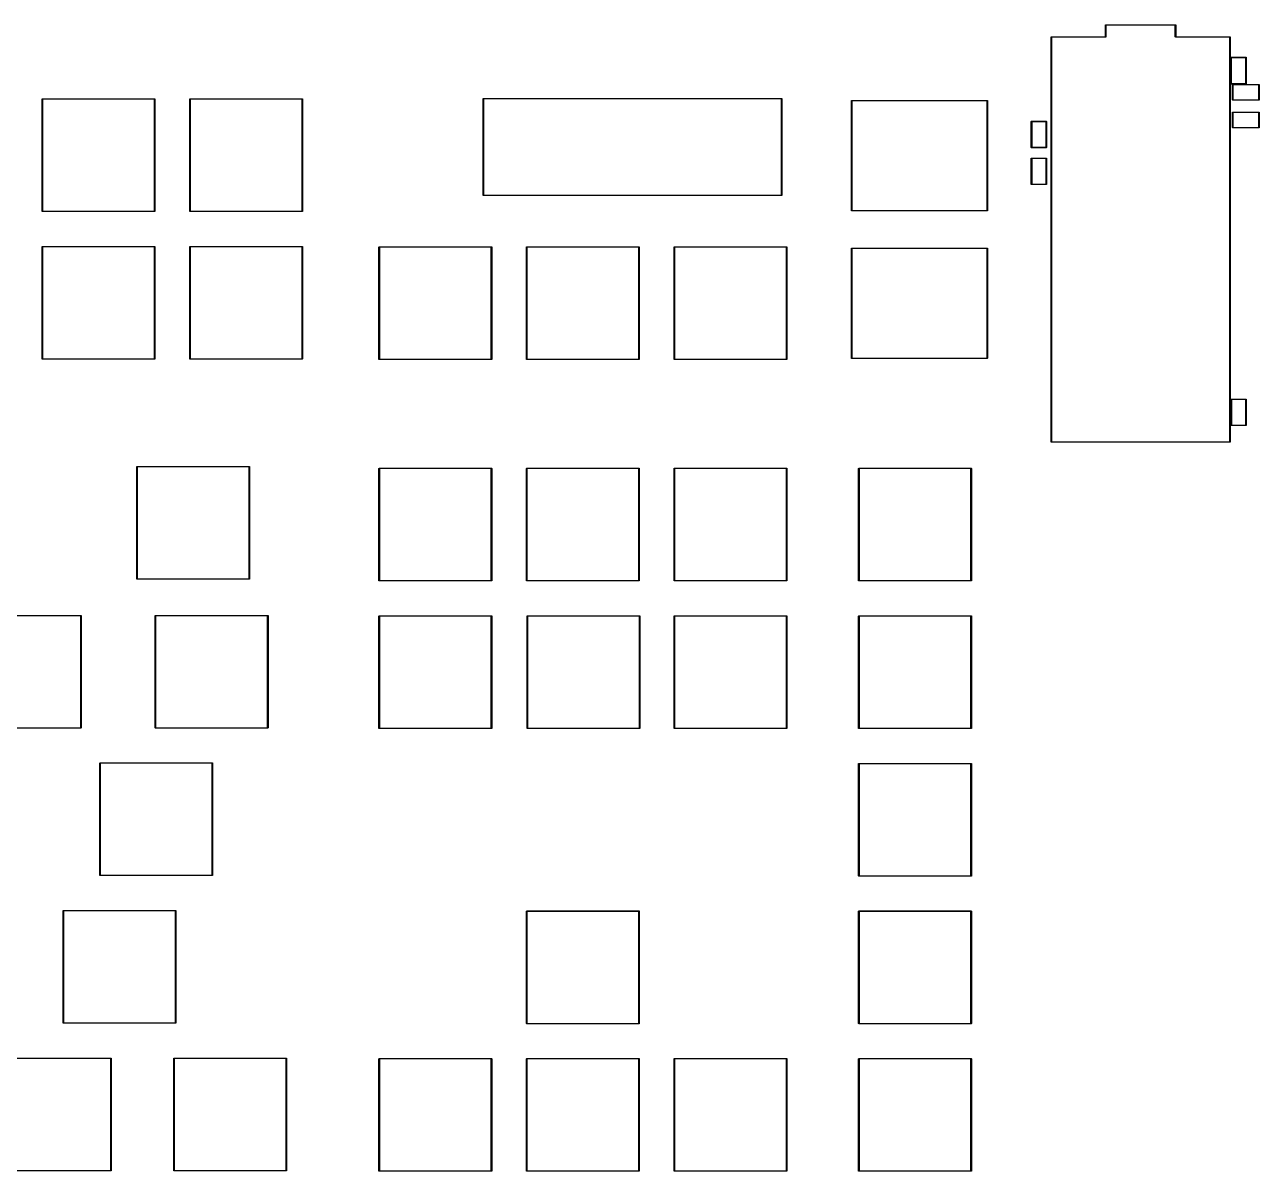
# Model space of a CAD drawing. Header units: millimetres. Extents: x 22 to 427, y -163 to -15.
# Drawn here: x 267.2 to 426.6, y -162.6 to -14.6 of the extents above; entities that cross this region are included whole.
import ezdxf

# ---------------------------------------------------------------- set-up
doc = ezdxf.new("R2010")
doc.units = ezdxf.units.MM
doc.layers.add('F.Courtyard', color=6, linetype='CONTINUOUS', true_color=0xff26e2)

msp = doc.modelspace()

# ---------------------------------------------------------------- linework, layer by layer
at = {"layer": 'F.Courtyard', "linetype": 'CONTINUOUS'}
for p, q in [((406.730625, -14.6425), (406.732528, -14.632933)), ((406.730625, -16.1675), (406.730625, -14.6425)), ((406.732528, -14.632933), (406.746058, -14.619403)), ((406.746058, -14.619403), (406.755625, -14.6175)), ((406.755625, -14.6175), (415.755625, -14.6175)), ((406.780625, -14.6675), (406.780625, -16.1925)), ((415.730625, -14.6675), (406.780625, -14.6675)), ((415.730625, -16.1925), (415.730625, -14.6675)), ((415.755625, -14.6175), (415.765192, -14.619403)), ((415.765192, -14.619403), (415.778722, -14.632933)), ((415.778722, -14.632933), (415.780625, -14.6425)), ((415.780625, -14.6425), (415.780625, -16.1675)), ((399.690625, -16.1925), (399.692528, -16.182933)), ((399.690625, -68.4925), (399.690625, -16.1925)), ((399.692528, -16.182933), (399.706058, -16.169403)), ((399.706058, -16.169403), (399.715625, -16.1675)), ((399.715625, -16.1675), (406.730625, -16.1675)), ((406.755625, -16.2175), (399.740625, -16.2175)), ((399.740625, -16.2175), (399.740625, -68.4675)), ((406.765192, -16.215597), (406.755625, -16.2175)), ((406.778722, -16.202067), (406.765192, -16.215597)), ((406.780625, -16.1925), (406.778722, -16.202067)), ((415.732528, -16.202067), (415.730625, -16.1925)), ((415.746058, -16.215597), (415.732528, -16.202067)), ((415.755625, -16.2175), (415.746058, -16.215597)), ((422.770625, -16.2175), (415.755625, -16.2175)), ((415.780625, -16.1675), (422.795625, -16.1675)), ((422.770625, -68.4675), (422.770625, -16.2175)), ((422.795625, -16.1675), (422.805192, -16.169403)), ((422.805192, -16.169403), (422.818722, -16.182933)), ((422.818722, -16.182933), (422.820625, -16.1925)), ((422.820625, -16.1925), (422.820625, -68.4925)), ((422.8825, -18.849375), (422.884403, -18.839808)), ((422.8825, -22.249375), (422.8825, -18.849375)), ((422.884403, -18.839808), (422.897933, -18.826278)), ((422.897933, -18.826278), (422.9075, -18.824375)), ((422.9075, -18.824375), (424.8675, -18.824375)), ((422.9325, -18.874375), (422.9325, -22.224375)), ((424.8425, -18.874375), (422.9325, -18.874375)), ((424.8425, -22.224375), (424.8425, -18.874375)), ((424.8675, -18.824375), (424.877067, -18.826278)), ((424.877067, -18.826278), (424.890597, -18.839808)), ((424.890597, -18.839808), (424.8925, -18.849375)), ((424.8925, -18.849375), (424.8925, -22.249375)), ((422.884403, -22.258942), (422.8825, -22.249375)), ((422.897933, -22.272472), (422.884403, -22.258942)), ((422.9075, -22.274375), (422.897933, -22.272472)), ((424.8675, -22.274375), (422.9075, -22.274375)), ((422.9325, -22.224375), (424.8425, -22.224375)), ((424.877067, -22.272472), (424.8675, -22.274375)), ((424.890597, -22.258942), (424.877067, -22.272472)), ((424.8925, -22.249375), (424.890597, -22.258942)), ((423.120625, -22.360625), (423.122528, -22.351058)), ((423.120625, -24.320625), (423.120625, -22.360625)), ((423.122528, -22.351058), (423.136058, -22.337528)), ((423.136058, -22.337528), (423.145625, -22.335625)), ((423.145625, -22.335625), (426.545625, -22.335625)), ((423.170625, -22.385625), (423.170625, -24.295625)), ((426.520625, -22.385625), (423.170625, -22.385625)), ((426.520625, -24.295625), (426.520625, -22.385625)), ((426.545625, -22.335625), (426.555192, -22.337528)), ((426.555192, -22.337528), (426.568722, -22.351058)), ((426.568722, -22.351058), (426.570625, -22.360625)), ((426.570625, -22.360625), (426.570625, -24.320625)), ((269.464375, -24.206875), (269.466278, -24.197308)), ((269.464375, -38.706875), (269.464375, -24.206875)), ((269.466278, -24.197308), (269.479808, -24.183778)), ((269.479808, -24.183778), (269.489375, -24.181875)), ((269.489375, -24.181875), (283.989375, -24.181875)), ((269.514375, -24.231875), (269.514375, -38.681875)), ((283.964375, -24.231875), (269.514375, -24.231875)), ((283.964375, -38.681875), (283.964375, -24.231875)), ((283.989375, -24.181875), (283.998942, -24.183778)), ((283.998942, -24.183778), (284.012472, -24.197308)), ((284.012472, -24.197308), (284.014375, -24.206875)), ((284.014375, -24.206875), (284.014375, -38.706875)), ((288.514375, -24.206875), (288.516278, -24.197308)), ((288.514375, -38.706875), (288.514375, -24.206875)), ((288.516278, -24.197308), (288.529808, -24.183778)), ((288.529808, -24.183778), (288.539375, -24.181875)), ((288.539375, -24.181875), (303.039375, -24.181875)), ((288.564375, -24.231875), (288.564375, -38.681875)), ((303.014375, -24.231875), (288.564375, -24.231875)), ((303.014375, -38.681875), (303.014375, -24.231875)), ((303.039375, -24.181875), (303.048942, -24.183778)), ((303.048942, -24.183778), (303.062472, -24.197308)), ((303.062472, -24.197308), (303.064375, -24.206875)), ((303.064375, -24.206875), (303.064375, -38.706875)), ((326.3775, -24.158125), (326.379403, -24.148558)), ((326.3775, -36.658125), (326.3775, -24.158125)), ((326.379403, -24.148558), (326.392933, -24.135028)), ((326.392933, -24.135028), (326.4025, -24.133125)), ((326.4025, -24.133125), (364.9025, -24.133125)), ((326.4275, -24.183125), (326.4275, -36.633125)), ((364.8775, -24.183125), (326.4275, -24.183125)), ((364.8775, -36.633125), (364.8775, -24.183125)), ((364.9025, -24.133125), (364.912067, -24.135028)), ((364.912067, -24.135028), (364.925597, -24.148558)), ((364.925597, -24.148558), (364.9275, -24.158125)), ((364.9275, -24.158125), (364.9275, -36.658125)), ((373.924375, -24.419375), (373.926278, -24.409808)), ((373.924375, -38.619375), (373.924375, -24.419375)), ((373.926278, -24.409808), (373.939808, -24.396278)), ((373.939808, -24.396278), (373.949375, -24.394375)), ((373.949375, -24.394375), (391.449375, -24.394375)), ((373.974375, -24.444375), (373.974375, -38.594375)), ((391.424375, -24.444375), (373.974375, -24.444375)), ((391.424375, -38.594375), (391.424375, -24.444375)), ((391.449375, -24.394375), (391.458942, -24.396278)), ((391.458942, -24.396278), (391.472472, -24.409808)), ((391.472472, -24.409808), (391.474375, -24.419375)), ((391.474375, -24.419375), (391.474375, -38.619375)), ((423.122528, -24.330192), (423.120625, -24.320625)), ((423.136058, -24.343722), (423.122528, -24.330192)), ((423.145625, -24.345625), (423.136058, -24.343722)), ((426.545625, -24.345625), (423.145625, -24.345625)), ((423.170625, -24.295625), (426.520625, -24.295625)), ((426.555192, -24.343722), (426.545625, -24.345625)), ((426.568722, -24.330192), (426.555192, -24.343722)), ((426.570625, -24.320625), (426.568722, -24.330192)), ((397.142528, -27.102933), (397.156058, -27.089403)), ((397.156058, -27.089403), (397.165625, -27.0875)), ((397.165625, -27.0875), (399.065625, -27.0875)), ((399.065625, -27.0875), (399.075192, -27.089403)), ((399.075192, -27.089403), (399.088722, -27.102933)), ((423.120625, -25.9325), (423.122528, -25.922933)), ((423.120625, -27.8925), (423.120625, -25.9325)), ((423.122528, -25.922933), (423.136058, -25.909403)), ((423.136058, -25.909403), (423.145625, -25.9075)), ((423.145625, -25.9075), (426.545625, -25.9075)), ((423.170625, -25.9575), (423.170625, -27.8675)), ((426.520625, -25.9575), (423.170625, -25.9575)), ((426.520625, -27.8675), (426.520625, -25.9575)), ((426.545625, -25.9075), (426.555192, -25.909403)), ((426.555192, -25.909403), (426.568722, -25.922933)), ((426.568722, -25.922933), (426.570625, -25.9325)), ((426.570625, -25.9325), (426.570625, -27.8925)), ((397.140625, -27.1125), (397.142528, -27.102933)), ((397.140625, -30.4725), (397.140625, -27.1125)), ((397.190625, -27.1375), (397.190625, -30.4475)), ((399.040625, -27.1375), (397.190625, -27.1375)), ((399.040625, -30.4475), (399.040625, -27.1375)), ((399.088722, -27.102933), (399.090625, -27.1125)), ((399.090625, -27.1125), (399.090625, -30.4725)), ((423.122528, -27.902067), (423.120625, -27.8925)), ((423.136058, -27.915597), (423.122528, -27.902067)), ((423.145625, -27.9175), (423.136058, -27.915597)), ((426.545625, -27.9175), (423.145625, -27.9175)), ((423.170625, -27.8675), (426.520625, -27.8675)), ((426.555192, -27.915597), (426.545625, -27.9175)), ((426.568722, -27.902067), (426.555192, -27.915597)), ((426.570625, -27.8925), (426.568722, -27.902067)), ((397.142528, -30.482067), (397.140625, -30.4725)), ((397.140625, -31.8625), (397.142528, -31.852933)), ((397.140625, -35.2225), (397.140625, -31.8625)), ((397.156058, -30.495597), (397.142528, -30.482067)), ((397.142528, -31.852933), (397.156058, -31.839403)), ((397.165625, -30.4975), (397.156058, -30.495597)), ((397.156058, -31.839403), (397.165625, -31.8375)), ((399.065625, -30.4975), (397.165625, -30.4975)), ((397.165625, -31.8375), (399.065625, -31.8375)), ((397.190625, -30.4475), (399.040625, -30.4475)), ((399.075192, -30.495597), (399.065625, -30.4975)), ((399.065625, -31.8375), (399.075192, -31.839403)), ((399.088722, -30.482067), (399.075192, -30.495597)), ((399.075192, -31.839403), (399.088722, -31.852933)), ((399.090625, -30.4725), (399.088722, -30.482067)), ((399.088722, -31.852933), (399.090625, -31.8625)), ((399.090625, -31.8625), (399.090625, -35.2225)), ((397.190625, -31.8875), (397.190625, -35.1975)), ((399.040625, -31.8875), (397.190625, -31.8875)), ((399.040625, -35.1975), (399.040625, -31.8875)), ((326.4275, -36.633125), (364.8775, -36.633125)), ((397.142528, -35.232067), (397.140625, -35.2225)), ((397.156058, -35.245597), (397.142528, -35.232067)), ((397.165625, -35.2475), (397.156058, -35.245597)), ((399.065625, -35.2475), (397.165625, -35.2475)), ((397.190625, -35.1975), (399.040625, -35.1975)), ((399.075192, -35.245597), (399.065625, -35.2475)), ((399.088722, -35.232067), (399.075192, -35.245597)), ((399.090625, -35.2225), (399.088722, -35.232067)), ((326.379403, -36.667692), (326.3775, -36.658125)), ((326.392933, -36.681222), (326.379403, -36.667692)), ((326.4025, -36.683125), (326.392933, -36.681222)), ((364.9025, -36.683125), (326.4025, -36.683125)), ((364.912067, -36.681222), (364.9025, -36.683125)), ((364.925597, -36.667692), (364.912067, -36.681222)), ((364.9275, -36.658125), (364.925597, -36.667692)), ((269.466278, -38.716442), (269.464375, -38.706875)), ((269.479808, -38.729972), (269.466278, -38.716442)), ((269.489375, -38.731875), (269.479808, -38.729972)), ((283.989375, -38.731875), (269.489375, -38.731875)), ((269.514375, -38.681875), (283.964375, -38.681875)), ((283.998942, -38.729972), (283.989375, -38.731875)), ((284.012472, -38.716442), (283.998942, -38.729972)), ((284.014375, -38.706875), (284.012472, -38.716442)), ((288.516278, -38.716442), (288.514375, -38.706875)), ((288.529808, -38.729972), (288.516278, -38.716442)), ((288.539375, -38.731875), (288.529808, -38.729972)), ((303.039375, -38.731875), (288.539375, -38.731875)), ((288.564375, -38.681875), (303.014375, -38.681875)), ((303.048942, -38.729972), (303.039375, -38.731875)), ((303.062472, -38.716442), (303.048942, -38.729972)), ((303.064375, -38.706875), (303.062472, -38.716442)), ((373.926278, -38.628942), (373.924375, -38.619375)), ((373.939808, -38.642472), (373.926278, -38.628942)), ((373.949375, -38.644375), (373.939808, -38.642472)), ((391.449375, -38.644375), (373.949375, -38.644375)), ((373.974375, -38.594375), (391.424375, -38.594375)), ((391.458942, -38.642472), (391.449375, -38.644375)), ((391.472472, -38.628942), (391.458942, -38.642472)), ((391.474375, -38.619375), (391.472472, -38.628942)), ((269.464375, -43.256875), (269.466278, -43.247308)), ((269.464375, -57.756875), (269.464375, -43.256875)), ((269.466278, -43.247308), (269.479808, -43.233778)), ((269.479808, -43.233778), (269.489375, -43.231875)), ((269.489375, -43.231875), (283.989375, -43.231875)), ((269.514375, -43.281875), (269.514375, -57.731875)), ((283.964375, -43.281875), (269.514375, -43.281875)), ((283.964375, -57.731875), (283.964375, -43.281875)), ((283.989375, -43.231875), (283.998942, -43.233778)), ((283.998942, -43.233778), (284.012472, -43.247308)), ((284.012472, -43.247308), (284.014375, -43.256875)), ((284.014375, -43.256875), (284.014375, -57.756875)), ((288.514375, -43.256875), (288.516278, -43.247308)), ((288.514375, -57.756875), (288.514375, -43.256875)), ((288.516278, -43.247308), (288.529808, -43.233778)), ((288.529808, -43.233778), (288.539375, -43.231875)), ((288.539375, -43.231875), (303.039375, -43.231875)), ((288.564375, -43.281875), (288.564375, -57.731875)), ((303.014375, -43.281875), (288.564375, -43.281875)), ((303.014375, -57.731875), (303.014375, -43.281875)), ((303.039375, -43.231875), (303.048942, -43.233778)), ((303.048942, -43.233778), (303.062472, -43.247308)), ((303.062472, -43.247308), (303.064375, -43.256875)), ((303.064375, -43.256875), (303.064375, -57.756875)), ((312.944375, -43.319375), (312.946278, -43.309808)), ((312.944375, -57.819375), (312.944375, -43.319375)), ((312.946278, -43.309808), (312.959808, -43.296278)), ((312.959808, -43.296278), (312.969375, -43.294375)), ((312.969375, -43.294375), (327.469375, -43.294375)), ((312.994375, -43.344375), (312.994375, -57.794375)), ((327.444375, -43.344375), (312.994375, -43.344375)), ((327.444375, -57.794375), (327.444375, -43.344375)), ((327.469375, -43.294375), (327.478942, -43.296278)), ((327.478942, -43.296278), (327.492472, -43.309808)), ((327.492472, -43.309808), (327.494375, -43.319375)), ((327.494375, -43.319375), (327.494375, -57.819375)), ((331.994375, -43.319375), (331.996278, -43.309808)), ((331.994375, -57.819375), (331.994375, -43.319375)), ((331.996278, -43.309808), (332.009808, -43.296278)), ((332.009808, -43.296278), (332.019375, -43.294375)), ((332.019375, -43.294375), (346.519375, -43.294375)), ((332.044375, -43.344375), (332.044375, -57.794375)), ((346.494375, -43.344375), (332.044375, -43.344375)), ((346.494375, -57.794375), (346.494375, -43.344375)), ((346.519375, -43.294375), (346.528942, -43.296278)), ((346.528942, -43.296278), (346.542472, -43.309808)), ((346.542472, -43.309808), (346.544375, -43.319375)), ((346.544375, -43.319375), (346.544375, -57.819375)), ((351.044375, -43.319375), (351.046278, -43.309808)), ((351.044375, -57.819375), (351.044375, -43.319375)), ((351.046278, -43.309808), (351.059808, -43.296278)), ((351.059808, -43.296278), (351.069375, -43.294375)), ((351.069375, -43.294375), (365.569375, -43.294375)), ((351.094375, -43.344375), (351.094375, -57.794375)), ((365.544375, -43.344375), (351.094375, -43.344375)), ((365.544375, -57.794375), (365.544375, -43.344375)), ((365.569375, -43.294375), (365.578942, -43.296278)), ((365.578942, -43.296278), (365.592472, -43.309808)), ((365.592472, -43.309808), (365.594375, -43.319375)), ((365.594375, -43.319375), (365.594375, -57.819375)), ((373.924375, -43.469375), (373.926278, -43.459808)), ((373.924375, -57.669375), (373.924375, -43.469375)), ((373.926278, -43.459808), (373.939808, -43.446278)), ((373.939808, -43.446278), (373.949375, -43.444375)), ((373.949375, -43.444375), (391.449375, -43.444375)), ((373.974375, -43.494375), (373.974375, -57.644375)), ((391.424375, -43.494375), (373.974375, -43.494375)), ((391.424375, -57.644375), (391.424375, -43.494375)), ((391.449375, -43.444375), (391.458942, -43.446278)), ((391.458942, -43.446278), (391.472472, -43.459808)), ((391.472472, -43.459808), (391.474375, -43.469375)), ((391.474375, -43.469375), (391.474375, -57.669375)), ((269.466278, -57.766442), (269.464375, -57.756875)), ((269.479808, -57.779972), (269.466278, -57.766442)), ((269.489375, -57.781875), (269.479808, -57.779972)), ((283.989375, -57.781875), (269.489375, -57.781875)), ((269.514375, -57.731875), (283.964375, -57.731875)), ((283.998942, -57.779972), (283.989375, -57.781875)), ((284.012472, -57.766442), (283.998942, -57.779972)), ((284.014375, -57.756875), (284.012472, -57.766442)), ((288.516278, -57.766442), (288.514375, -57.756875)), ((288.529808, -57.779972), (288.516278, -57.766442)), ((288.539375, -57.781875), (288.529808, -57.779972)), ((303.039375, -57.781875), (288.539375, -57.781875)), ((288.564375, -57.731875), (303.014375, -57.731875)), ((303.048942, -57.779972), (303.039375, -57.781875)), ((303.062472, -57.766442), (303.048942, -57.779972)), ((303.064375, -57.756875), (303.062472, -57.766442)), ((312.946278, -57.828942), (312.944375, -57.819375)), ((312.959808, -57.842472), (312.946278, -57.828942)), ((312.969375, -57.844375), (312.959808, -57.842472)), ((327.469375, -57.844375), (312.969375, -57.844375)), ((312.994375, -57.794375), (327.444375, -57.794375)), ((327.478942, -57.842472), (327.469375, -57.844375)), ((327.492472, -57.828942), (327.478942, -57.842472)), ((327.494375, -57.819375), (327.492472, -57.828942)), ((331.996278, -57.828942), (331.994375, -57.819375)), ((332.009808, -57.842472), (331.996278, -57.828942)), ((332.019375, -57.844375), (332.009808, -57.842472)), ((346.519375, -57.844375), (332.019375, -57.844375)), ((332.044375, -57.794375), (346.494375, -57.794375)), ((346.528942, -57.842472), (346.519375, -57.844375)), ((346.542472, -57.828942), (346.528942, -57.842472)), ((346.544375, -57.819375), (346.542472, -57.828942)), ((351.046278, -57.828942), (351.044375, -57.819375)), ((351.059808, -57.842472), (351.046278, -57.828942)), ((351.069375, -57.844375), (351.059808, -57.842472)), ((365.569375, -57.844375), (351.069375, -57.844375)), ((351.094375, -57.794375), (365.544375, -57.794375)), ((365.578942, -57.842472), (365.569375, -57.844375)), ((365.592472, -57.828942), (365.578942, -57.842472)), ((365.594375, -57.819375), (365.592472, -57.828942)), ((373.926278, -57.678942), (373.924375, -57.669375)), ((373.939808, -57.692472), (373.926278, -57.678942)), ((373.949375, -57.694375), (373.939808, -57.692472)), ((391.449375, -57.694375), (373.949375, -57.694375)), ((373.974375, -57.644375), (391.424375, -57.644375)), ((391.458942, -57.692472), (391.449375, -57.694375)), ((391.472472, -57.678942), (391.458942, -57.692472)), ((391.474375, -57.669375), (391.472472, -57.678942)), ((422.920625, -62.9825), (422.922528, -62.972933)), ((422.920625, -66.3425), (422.920625, -62.9825)), ((422.922528, -62.972933), (422.936058, -62.959403)), ((422.936058, -62.959403), (422.945625, -62.9575)), ((422.945625, -62.9575), (424.845625, -62.9575)), ((422.970625, -63.0075), (422.970625, -66.3175)), ((424.820625, -63.0075), (422.970625, -63.0075)), ((424.820625, -66.3175), (424.820625, -63.0075)), ((424.845625, -62.9575), (424.855192, -62.959403)), ((424.855192, -62.959403), (424.868722, -62.972933)), ((424.868722, -62.972933), (424.870625, -62.9825)), ((424.870625, -62.9825), (424.870625, -66.3425)), ((422.922528, -66.352067), (422.920625, -66.3425)), ((422.936058, -66.365597), (422.922528, -66.352067)), ((422.945625, -66.3675), (422.936058, -66.365597)), ((424.845625, -66.3675), (422.945625, -66.3675)), ((422.970625, -66.3175), (424.820625, -66.3175)), ((424.855192, -66.365597), (424.845625, -66.3675)), ((424.868722, -66.352067), (424.855192, -66.365597)), ((424.870625, -66.3425), (424.868722, -66.352067)), ((399.692528, -68.502067), (399.690625, -68.4925)), ((399.706058, -68.515597), (399.692528, -68.502067)), ((399.715625, -68.5175), (399.706058, -68.515597)), ((422.795625, -68.5175), (399.715625, -68.5175)), ((399.740625, -68.4675), (422.770625, -68.4675)), ((422.805192, -68.515597), (422.795625, -68.5175)), ((422.818722, -68.502067), (422.805192, -68.515597)), ((422.820625, -68.4925), (422.818722, -68.502067)), ((281.688125, -71.673125), (281.690028, -71.663558)), ((281.688125, -86.173125), (281.688125, -71.673125)), ((281.690028, -71.663558), (281.703558, -71.650028)), ((281.703558, -71.650028), (281.713125, -71.648125)), ((281.713125, -71.648125), (296.213125, -71.648125)), ((281.738125, -71.698125), (281.738125, -86.148125)), ((296.188125, -71.698125), (281.738125, -71.698125)), ((296.188125, -86.148125), (296.188125, -71.698125)), ((296.213125, -71.648125), (296.222692, -71.650028)), ((296.222692, -71.650028), (296.236222, -71.663558)), ((296.236222, -71.663558), (296.238125, -71.673125)), ((296.238125, -71.673125), (296.238125, -86.173125)), ((312.944375, -71.894375), (312.946278, -71.884808)), ((312.944375, -86.394375), (312.944375, -71.894375)), ((312.946278, -71.884808), (312.959808, -71.871278)), ((312.959808, -71.871278), (312.969375, -71.869375)), ((312.969375, -71.869375), (327.469375, -71.869375)), ((312.994375, -71.919375), (312.994375, -86.369375)), ((327.444375, -71.919375), (312.994375, -71.919375)), ((327.444375, -86.369375), (327.444375, -71.919375)), ((327.469375, -71.869375), (327.478942, -71.871278)), ((327.478942, -71.871278), (327.492472, -71.884808)), ((327.492472, -71.884808), (327.494375, -71.894375)), ((327.494375, -71.894375), (327.494375, -86.394375)), ((331.994375, -71.894375), (331.996278, -71.884808)), ((331.994375, -86.394375), (331.994375, -71.894375)), ((331.996278, -71.884808), (332.009808, -71.871278)), ((332.009808, -71.871278), (332.019375, -71.869375)), ((332.019375, -71.869375), (346.519375, -71.869375)), ((332.044375, -71.919375), (332.044375, -86.369375)), ((346.494375, -71.919375), (332.044375, -71.919375)), ((346.494375, -86.369375), (346.494375, -71.919375)), ((346.519375, -71.869375), (346.528942, -71.871278)), ((346.528942, -71.871278), (346.542472, -71.884808)), ((346.542472, -71.884808), (346.544375, -71.894375)), ((346.544375, -71.894375), (346.544375, -86.394375)), ((351.044375, -71.894375), (351.046278, -71.884808)), ((351.044375, -86.394375), (351.044375, -71.894375)), ((351.046278, -71.884808), (351.059808, -71.871278)), ((351.059808, -71.871278), (351.069375, -71.869375)), ((351.069375, -71.869375), (365.569375, -71.869375)), ((351.094375, -71.919375), (351.094375, -86.369375)), ((365.544375, -71.919375), (351.094375, -71.919375)), ((365.544375, -86.369375), (365.544375, -71.919375)), ((365.569375, -71.869375), (365.578942, -71.871278)), ((365.578942, -71.871278), (365.592472, -71.884808)), ((365.592472, -71.884808), (365.594375, -71.894375)), ((365.594375, -71.894375), (365.594375, -86.394375)), ((374.856875, -71.894375), (374.858778, -71.884808)), ((374.856875, -86.394375), (374.856875, -71.894375)), ((374.858778, -71.884808), (374.872308, -71.871278)), ((374.872308, -71.871278), (374.881875, -71.869375)), ((374.881875, -71.869375), (389.381875, -71.869375)), ((374.906875, -71.919375), (374.906875, -86.369375)), ((389.356875, -71.919375), (374.906875, -71.919375)), ((389.356875, -86.369375), (389.356875, -71.919375)), ((389.381875, -71.869375), (389.391442, -71.871278)), ((389.391442, -71.871278), (389.404972, -71.884808)), ((389.404972, -71.884808), (389.406875, -71.894375)), ((389.406875, -71.894375), (389.406875, -86.394375)), ((281.690028, -86.182692), (281.688125, -86.173125)), ((281.703558, -86.196222), (281.690028, -86.182692)), ((281.713125, -86.198125), (281.703558, -86.196222)), ((296.213125, -86.198125), (281.713125, -86.198125)), ((281.738125, -86.148125), (296.188125, -86.148125)), ((296.222692, -86.196222), (296.213125, -86.198125)), ((296.236222, -86.182692), (296.222692, -86.196222)), ((296.238125, -86.173125), (296.236222, -86.182692)), ((312.946278, -86.403942), (312.944375, -86.394375)), ((312.959808, -86.417472), (312.946278, -86.403942)), ((312.969375, -86.419375), (312.959808, -86.417472)), ((327.469375, -86.419375), (312.969375, -86.419375)), ((312.994375, -86.369375), (327.444375, -86.369375)), ((327.478942, -86.417472), (327.469375, -86.419375)), ((327.492472, -86.403942), (327.478942, -86.417472)), ((327.494375, -86.394375), (327.492472, -86.403942)), ((331.996278, -86.403942), (331.994375, -86.394375)), ((332.009808, -86.417472), (331.996278, -86.403942)), ((332.019375, -86.419375), (332.009808, -86.417472)), ((346.519375, -86.419375), (332.019375, -86.419375)), ((332.044375, -86.369375), (346.494375, -86.369375)), ((346.528942, -86.417472), (346.519375, -86.419375)), ((346.542472, -86.403942), (346.528942, -86.417472)), ((346.544375, -86.394375), (346.542472, -86.403942)), ((351.046278, -86.403942), (351.044375, -86.394375)), ((351.059808, -86.417472), (351.046278, -86.403942)), ((351.069375, -86.419375), (351.059808, -86.417472)), ((365.569375, -86.419375), (351.069375, -86.419375)), ((351.094375, -86.369375), (365.544375, -86.369375)), ((365.578942, -86.417472), (365.569375, -86.419375)), ((365.592472, -86.403942), (365.578942, -86.417472)), ((365.594375, -86.394375), (365.592472, -86.403942)), ((374.858778, -86.403942), (374.856875, -86.394375)), ((374.872308, -86.417472), (374.858778, -86.403942)), ((374.881875, -86.419375), (374.872308, -86.417472)), ((389.381875, -86.419375), (374.881875, -86.419375)), ((374.906875, -86.369375), (389.356875, -86.369375)), ((389.391442, -86.417472), (389.381875, -86.419375)), ((389.404972, -86.403942), (389.391442, -86.417472)), ((389.406875, -86.394375), (389.404972, -86.403942)), ((259.964375, -90.856875), (274.464375, -90.856875)), ((274.439375, -90.906875), (259.989375, -90.906875)), ((274.439375, -105.356875), (274.439375, -90.906875)), ((274.464375, -90.856875), (274.473942, -90.858778)), ((274.473942, -90.858778), (274.487472, -90.872308)), ((274.487472, -90.872308), (274.489375, -90.881875)), ((274.489375, -90.881875), (274.489375, -105.381875)), ((284.069375, -90.881875), (284.071278, -90.872308)), ((284.069375, -105.381875), (284.069375, -90.881875)), ((284.071278, -90.872308), (284.084808, -90.858778)), ((284.084808, -90.858778), (284.094375, -90.856875)), ((284.094375, -90.856875), (298.594375, -90.856875)), ((284.119375, -90.906875), (284.119375, -105.356875)), ((298.569375, -90.906875), (284.119375, -90.906875)), ((298.569375, -105.356875), (298.569375, -90.906875)), ((298.594375, -90.856875), (298.603942, -90.858778)), ((298.603942, -90.858778), (298.617472, -90.872308)), ((298.617472, -90.872308), (298.619375, -90.881875)), ((298.619375, -90.881875), (298.619375, -105.381875)), ((312.944375, -90.944375), (312.946278, -90.934808)), ((312.944375, -105.444375), (312.944375, -90.944375)), ((312.946278, -90.934808), (312.959808, -90.921278)), ((312.959808, -90.921278), (312.969375, -90.919375)), ((312.969375, -90.919375), (327.469375, -90.919375)), ((312.994375, -90.969375), (312.994375, -105.419375)), ((327.444375, -90.969375), (312.994375, -90.969375)), ((327.444375, -105.419375), (327.444375, -90.969375)), ((327.469375, -90.919375), (327.478942, -90.921278)), ((327.478942, -90.921278), (327.492472, -90.934808)), ((327.492472, -90.934808), (327.494375, -90.944375)), ((327.494375, -90.944375), (327.494375, -105.444375)), ((332.061875, -90.944375), (332.063778, -90.934808)), ((332.061875, -105.444375), (332.061875, -90.944375)), ((332.063778, -90.934808), (332.077308, -90.921278)), ((332.077308, -90.921278), (332.086875, -90.919375)), ((332.086875, -90.919375), (346.586875, -90.919375)), ((332.111875, -90.969375), (332.111875, -105.419375)), ((346.561875, -90.969375), (332.111875, -90.969375)), ((346.561875, -105.419375), (346.561875, -90.969375)), ((346.586875, -90.919375), (346.596442, -90.921278)), ((346.596442, -90.921278), (346.609972, -90.934808)), ((346.609972, -90.934808), (346.611875, -90.944375)), ((346.611875, -90.944375), (346.611875, -105.444375)), ((351.044375, -90.944375), (351.046278, -90.934808)), ((351.044375, -105.444375), (351.044375, -90.944375)), ((351.046278, -90.934808), (351.059808, -90.921278)), ((351.059808, -90.921278), (351.069375, -90.919375)), ((351.069375, -90.919375), (365.569375, -90.919375)), ((351.094375, -90.969375), (351.094375, -105.419375)), ((365.544375, -90.969375), (351.094375, -90.969375)), ((365.544375, -105.419375), (365.544375, -90.969375)), ((365.569375, -90.919375), (365.578942, -90.921278)), ((365.578942, -90.921278), (365.592472, -90.934808)), ((365.592472, -90.934808), (365.594375, -90.944375)), ((365.594375, -90.944375), (365.594375, -105.444375)), ((374.856875, -90.944375), (374.858778, -90.934808)), ((374.856875, -105.444375), (374.856875, -90.944375)), ((374.858778, -90.934808), (374.872308, -90.921278)), ((374.872308, -90.921278), (374.881875, -90.919375)), ((374.881875, -90.919375), (389.381875, -90.919375)), ((374.906875, -90.969375), (374.906875, -105.419375)), ((389.356875, -90.969375), (374.906875, -90.969375)), ((389.356875, -105.419375), (389.356875, -90.969375)), ((389.381875, -90.919375), (389.391442, -90.921278)), ((389.391442, -90.921278), (389.404972, -90.934808)), ((389.404972, -90.934808), (389.406875, -90.944375)), ((389.406875, -90.944375), (389.406875, -105.444375)), ((274.464375, -105.406875), (259.964375, -105.406875)), ((259.989375, -105.356875), (274.439375, -105.356875)), ((274.473942, -105.404972), (274.464375, -105.406875)), ((274.487472, -105.391442), (274.473942, -105.404972)), ((274.489375, -105.381875), (274.487472, -105.391442)), ((284.071278, -105.391442), (284.069375, -105.381875)), ((284.084808, -105.404972), (284.071278, -105.391442)), ((284.094375, -105.406875), (284.084808, -105.404972)), ((298.594375, -105.406875), (284.094375, -105.406875)), ((284.119375, -105.356875), (298.569375, -105.356875)), ((298.603942, -105.404972), (298.594375, -105.406875)), ((298.617472, -105.391442), (298.603942, -105.404972)), ((298.619375, -105.381875), (298.617472, -105.391442)), ((312.946278, -105.453942), (312.944375, -105.444375)), ((312.959808, -105.467472), (312.946278, -105.453942)), ((312.969375, -105.469375), (312.959808, -105.467472)), ((327.469375, -105.469375), (312.969375, -105.469375)), ((312.994375, -105.419375), (327.444375, -105.419375)), ((327.478942, -105.467472), (327.469375, -105.469375)), ((327.492472, -105.453942), (327.478942, -105.467472)), ((327.494375, -105.444375), (327.492472, -105.453942)), ((332.063778, -105.453942), (332.061875, -105.444375)), ((332.077308, -105.467472), (332.063778, -105.453942)), ((332.086875, -105.469375), (332.077308, -105.467472)), ((346.586875, -105.469375), (332.086875, -105.469375)), ((332.111875, -105.419375), (346.561875, -105.419375)), ((346.596442, -105.467472), (346.586875, -105.469375)), ((346.609972, -105.453942), (346.596442, -105.467472)), ((346.611875, -105.444375), (346.609972, -105.453942)), ((351.046278, -105.453942), (351.044375, -105.444375)), ((351.059808, -105.467472), (351.046278, -105.453942)), ((351.069375, -105.469375), (351.059808, -105.467472)), ((365.569375, -105.469375), (351.069375, -105.469375)), ((351.094375, -105.419375), (365.544375, -105.419375)), ((365.578942, -105.467472), (365.569375, -105.469375)), ((365.592472, -105.453942), (365.578942, -105.467472)), ((365.594375, -105.444375), (365.592472, -105.453942)), ((374.858778, -105.453942), (374.856875, -105.444375)), ((374.872308, -105.467472), (374.858778, -105.453942)), ((374.881875, -105.469375), (374.872308, -105.467472)), ((389.381875, -105.469375), (374.881875, -105.469375)), ((374.906875, -105.419375), (389.356875, -105.419375)), ((389.391442, -105.467472), (389.381875, -105.469375)), ((389.404972, -105.453942), (389.391442, -105.467472)), ((389.406875, -105.444375), (389.404972, -105.453942)), ((276.925625, -109.931875), (276.927528, -109.922308)), ((276.925625, -124.431875), (276.925625, -109.931875)), ((276.927528, -109.922308), (276.941058, -109.908778)), ((276.941058, -109.908778), (276.950625, -109.906875)), ((276.950625, -109.906875), (291.450625, -109.906875)), ((291.450625, -109.906875), (291.460192, -109.908778)), ((291.460192, -109.908778), (291.473722, -109.922308)), ((291.473722, -109.922308), (291.475625, -109.931875)), ((291.475625, -109.931875), (291.475625, -124.431875)), ((276.975625, -109.956875), (276.975625, -124.406875)), ((291.425625, -109.956875), (276.975625, -109.956875)), ((291.425625, -124.406875), (291.425625, -109.956875)), ((374.856875, -109.994375), (374.858778, -109.984808)), ((374.856875, -124.494375), (374.856875, -109.994375)), ((374.858778, -109.984808), (374.872308, -109.971278)), ((374.872308, -109.971278), (374.881875, -109.969375)), ((374.881875, -109.969375), (389.381875, -109.969375)), ((374.906875, -110.019375), (374.906875, -124.469375)), ((389.356875, -110.019375), (374.906875, -110.019375)), ((389.356875, -124.469375), (389.356875, -110.019375)), ((389.381875, -109.969375), (389.391442, -109.971278)), ((389.391442, -109.971278), (389.404972, -109.984808)), ((389.404972, -109.984808), (389.406875, -109.994375)), ((389.406875, -109.994375), (389.406875, -124.494375)), ((276.927528, -124.441442), (276.925625, -124.431875)), ((276.941058, -124.454972), (276.927528, -124.441442)), ((276.950625, -124.456875), (276.941058, -124.454972)), ((291.450625, -124.456875), (276.950625, -124.456875)), ((276.975625, -124.406875), (291.425625, -124.406875)), ((291.460192, -124.454972), (291.450625, -124.456875)), ((291.473722, -124.441442), (291.460192, -124.454972)), ((291.475625, -124.431875), (291.473722, -124.441442)), ((374.858778, -124.503942), (374.856875, -124.494375)), ((374.872308, -124.517472), (374.858778, -124.503942)), ((374.881875, -124.519375), (374.872308, -124.517472)), ((389.381875, -124.519375), (374.881875, -124.519375)), ((374.906875, -124.469375), (389.356875, -124.469375)), ((389.391442, -124.517472), (389.381875, -124.519375)), ((389.404972, -124.503942), (389.391442, -124.517472)), ((389.406875, -124.494375), (389.404972, -124.503942)), ((272.163125, -128.981875), (272.165028, -128.972308)), ((272.163125, -143.481875), (272.163125, -128.981875)), ((272.165028, -128.972308), (272.178558, -128.958778)), ((272.178558, -128.958778), (272.188125, -128.956875)), ((272.188125, -128.956875), (286.688125, -128.956875)), ((272.213125, -129.006875), (272.213125, -143.456875)), ((286.663125, -129.006875), (272.213125, -129.006875)), ((286.663125, -143.456875), (286.663125, -129.006875)), ((286.688125, -128.956875), (286.697692, -128.958778)), ((286.697692, -128.958778), (286.711222, -128.972308)), ((286.711222, -128.972308), (286.713125, -128.981875)), ((286.713125, -128.981875), (286.713125, -143.481875)), ((331.994375, -129.044375), (331.996278, -129.034808)), ((331.994375, -143.544375), (331.994375, -129.044375)), ((331.996278, -129.034808), (332.009808, -129.021278)), ((332.009808, -129.021278), (332.019375, -129.019375)), ((332.019375, -129.019375), (346.519375, -129.019375)), ((332.044375, -129.069375), (332.044375, -143.519375)), ((346.494375, -129.069375), (332.044375, -129.069375)), ((346.494375, -143.519375), (346.494375, -129.069375)), ((346.519375, -129.019375), (346.528942, -129.021278)), ((346.528942, -129.021278), (346.542472, -129.034808)), ((346.542472, -129.034808), (346.544375, -129.044375)), ((346.544375, -129.044375), (346.544375, -143.544375)), ((374.856875, -129.044375), (374.858778, -129.034808)), ((374.856875, -143.544375), (374.856875, -129.044375)), ((374.858778, -129.034808), (374.872308, -129.021278)), ((374.872308, -129.021278), (374.881875, -129.019375)), ((374.881875, -129.019375), (389.381875, -129.019375)), ((374.906875, -129.069375), (374.906875, -143.519375)), ((389.356875, -129.069375), (374.906875, -129.069375)), ((389.356875, -143.519375), (389.356875, -129.069375)), ((389.381875, -129.019375), (389.391442, -129.021278)), ((389.391442, -129.021278), (389.404972, -129.034808)), ((389.404972, -129.034808), (389.406875, -129.044375)), ((389.406875, -129.044375), (389.406875, -143.544375)), ((272.165028, -143.491442), (272.163125, -143.481875)), ((272.178558, -143.504972), (272.165028, -143.491442)), ((272.188125, -143.506875), (272.178558, -143.504972)), ((286.688125, -143.506875), (272.188125, -143.506875)), ((272.213125, -143.456875), (286.663125, -143.456875)), ((286.697692, -143.504972), (286.688125, -143.506875)), ((286.711222, -143.491442), (286.697692, -143.504972)), ((286.713125, -143.481875), (286.711222, -143.491442)), ((331.996278, -143.553942), (331.994375, -143.544375)), ((332.009808, -143.567472), (331.996278, -143.553942)), ((332.019375, -143.569375), (332.009808, -143.567472)), ((346.519375, -143.569375), (332.019375, -143.569375)), ((332.044375, -143.519375), (346.494375, -143.519375)), ((346.528942, -143.567472), (346.519375, -143.569375)), ((346.542472, -143.553942), (346.528942, -143.567472)), ((346.544375, -143.544375), (346.542472, -143.553942)), ((374.858778, -143.553942), (374.856875, -143.544375)), ((374.872308, -143.567472), (374.858778, -143.553942)), ((374.881875, -143.569375), (374.872308, -143.567472)), ((389.381875, -143.569375), (374.881875, -143.569375)), ((374.906875, -143.519375), (389.356875, -143.519375)), ((389.391442, -143.567472), (389.381875, -143.569375)), ((389.404972, -143.553942), (389.391442, -143.567472)), ((389.406875, -143.544375), (389.404972, -143.553942)), ((263.85375, -148.006875), (278.35375, -148.006875)), ((278.32875, -148.056875), (263.87875, -148.056875)), ((278.32875, -162.506875), (278.32875, -148.056875)), ((278.35375, -148.006875), (278.363317, -148.008778)), ((278.363317, -148.008778), (278.376847, -148.022308)), ((278.376847, -148.022308), (278.37875, -148.031875)), ((278.37875, -148.031875), (278.37875, -162.531875)), ((286.450625, -148.031875), (286.452528, -148.022308)), ((286.450625, -162.531875), (286.450625, -148.031875)), ((286.452528, -148.022308), (286.466058, -148.008778)), ((286.466058, -148.008778), (286.475625, -148.006875)), ((286.475625, -148.006875), (300.975625, -148.006875)), ((286.500625, -148.056875), (286.500625, -162.506875)), ((300.950625, -148.056875), (286.500625, -148.056875)), ((300.950625, -162.506875), (300.950625, -148.056875)), ((300.975625, -148.006875), (300.985192, -148.008778)), ((300.985192, -148.008778), (300.998722, -148.022308)), ((300.998722, -148.022308), (301.000625, -148.031875)), ((301.000625, -148.031875), (301.000625, -162.531875)), ((312.944375, -148.094375), (312.946278, -148.084808)), ((312.944375, -162.594375), (312.944375, -148.094375)), ((312.946278, -148.084808), (312.959808, -148.071278)), ((312.959808, -148.071278), (312.969375, -148.069375)), ((312.969375, -148.069375), (327.469375, -148.069375)), ((312.994375, -148.119375), (312.994375, -162.569375)), ((327.444375, -148.119375), (312.994375, -148.119375)), ((327.444375, -162.569375), (327.444375, -148.119375)), ((327.469375, -148.069375), (327.478942, -148.071278)), ((327.478942, -148.071278), (327.492472, -148.084808)), ((327.492472, -148.084808), (327.494375, -148.094375)), ((327.494375, -148.094375), (327.494375, -162.594375)), ((331.994375, -148.094375), (331.996278, -148.084808)), ((331.994375, -162.594375), (331.994375, -148.094375)), ((331.996278, -148.084808), (332.009808, -148.071278)), ((332.009808, -148.071278), (332.019375, -148.069375)), ((332.019375, -148.069375), (346.519375, -148.069375)), ((332.044375, -148.119375), (332.044375, -162.569375)), ((346.494375, -148.119375), (332.044375, -148.119375)), ((346.494375, -162.569375), (346.494375, -148.119375)), ((346.519375, -148.069375), (346.528942, -148.071278)), ((346.528942, -148.071278), (346.542472, -148.084808)), ((346.542472, -148.084808), (346.544375, -148.094375)), ((346.544375, -148.094375), (346.544375, -162.594375)), ((351.044375, -148.094375), (351.046278, -148.084808)), ((351.044375, -162.594375), (351.044375, -148.094375)), ((351.046278, -148.084808), (351.059808, -148.071278)), ((351.059808, -148.071278), (351.069375, -148.069375)), ((351.069375, -148.069375), (365.569375, -148.069375)), ((351.094375, -148.119375), (351.094375, -162.569375)), ((365.544375, -148.119375), (351.094375, -148.119375)), ((365.544375, -162.569375), (365.544375, -148.119375)), ((365.569375, -148.069375), (365.578942, -148.071278)), ((365.578942, -148.071278), (365.592472, -148.084808)), ((365.592472, -148.084808), (365.594375, -148.094375)), ((365.594375, -148.094375), (365.594375, -162.594375)), ((374.856875, -148.094375), (374.858778, -148.084808)), ((374.856875, -162.594375), (374.856875, -148.094375)), ((374.858778, -148.084808), (374.872308, -148.071278)), ((374.872308, -148.071278), (374.881875, -148.069375)), ((374.881875, -148.069375), (389.381875, -148.069375)), ((374.906875, -148.119375), (374.906875, -162.569375)), ((389.356875, -148.119375), (374.906875, -148.119375)), ((389.356875, -162.569375), (389.356875, -148.119375)), ((389.381875, -148.069375), (389.391442, -148.071278)), ((389.391442, -148.071278), (389.404972, -148.084808)), ((389.404972, -148.084808), (389.406875, -148.094375)), ((389.406875, -148.094375), (389.406875, -162.594375)), ((263.87875, -162.506875), (278.32875, -162.506875)), ((278.376847, -162.541442), (278.363317, -162.554972)), ((278.37875, -162.531875), (278.376847, -162.541442)), ((286.452528, -162.541442), (286.450625, -162.531875)), ((286.466058, -162.554972), (286.452528, -162.541442)), ((286.500625, -162.506875), (300.950625, -162.506875)), ((300.998722, -162.541442), (300.985192, -162.554972)), ((301.000625, -162.531875), (300.998722, -162.541442)), ((278.35375, -162.556875), (263.85375, -162.556875)), ((278.363317, -162.554972), (278.35375, -162.556875)), ((286.475625, -162.556875), (286.466058, -162.554972)), ((300.975625, -162.556875), (286.475625, -162.556875)), ((300.985192, -162.554972), (300.975625, -162.556875)), ((312.946278, -162.603942), (312.944375, -162.594375)), ((312.959808, -162.617472), (312.946278, -162.603942)), ((312.969375, -162.619375), (312.959808, -162.617472)), ((327.469375, -162.619375), (312.969375, -162.619375)), ((312.994375, -162.569375), (327.444375, -162.569375)), ((327.478942, -162.617472), (327.469375, -162.619375)), ((327.492472, -162.603942), (327.478942, -162.617472)), ((327.494375, -162.594375), (327.492472, -162.603942)), ((331.996278, -162.603942), (331.994375, -162.594375)), ((332.009808, -162.617472), (331.996278, -162.603942)), ((332.019375, -162.619375), (332.009808, -162.617472)), ((346.519375, -162.619375), (332.019375, -162.619375)), ((332.044375, -162.569375), (346.494375, -162.569375)), ((346.528942, -162.617472), (346.519375, -162.619375)), ((346.542472, -162.603942), (346.528942, -162.617472)), ((346.544375, -162.594375), (346.542472, -162.603942)), ((351.046278, -162.603942), (351.044375, -162.594375)), ((351.059808, -162.617472), (351.046278, -162.603942)), ((351.069375, -162.619375), (351.059808, -162.617472)), ((365.569375, -162.619375), (351.069375, -162.619375)), ((351.094375, -162.569375), (365.544375, -162.569375)), ((365.578942, -162.617472), (365.569375, -162.619375)), ((365.592472, -162.603942), (365.578942, -162.617472)), ((365.594375, -162.594375), (365.592472, -162.603942)), ((374.858778, -162.603942), (374.856875, -162.594375)), ((374.872308, -162.617472), (374.858778, -162.603942)), ((374.881875, -162.619375), (374.872308, -162.617472)), ((389.381875, -162.619375), (374.881875, -162.619375)), ((374.906875, -162.569375), (389.356875, -162.569375)), ((389.391442, -162.617472), (389.381875, -162.619375)), ((389.404972, -162.603942), (389.391442, -162.617472)), ((389.406875, -162.594375), (389.404972, -162.603942))]:
    msp.add_line(p, q, dxfattribs=at)

doc.saveas('drawing.dxf')
